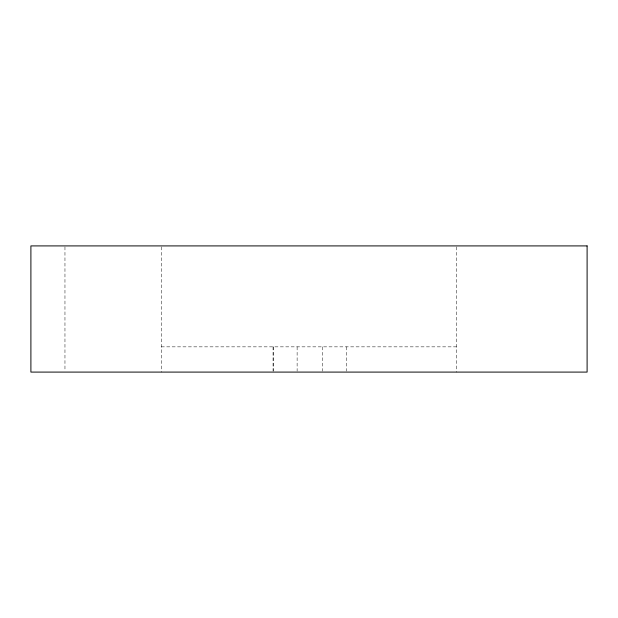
<?xml version="1.0" encoding="UTF-8"?>
<svg xmlns="http://www.w3.org/2000/svg" width="618" height="618" viewBox="0 0 618 618"><rect width="100%" height="100%" fill="white"/><g stroke="black" fill="none" stroke-linecap="round" stroke-linejoin="round"><path stroke-width="0.46" stroke-dasharray="3.09 2.32" d="M161.29 346.852L456.71 346.852M456.71 246.876L456.71 372.09M346.42 346.852L346.42 371.155M322.357 346.852L322.357 371.155M297.119 346.852L297.119 371.155M273.31 346.852L273.31 371.155M273.056 346.852L273.056 371.155M161.29 246.876L161.29 372.09M64.96 246.876L64.96 371.124"/><path stroke-width="0.93" d="M587.1 245.91L30.9 245.91L30.9 372.09L587.1 372.09L587.1 245.91"/></g></svg>
